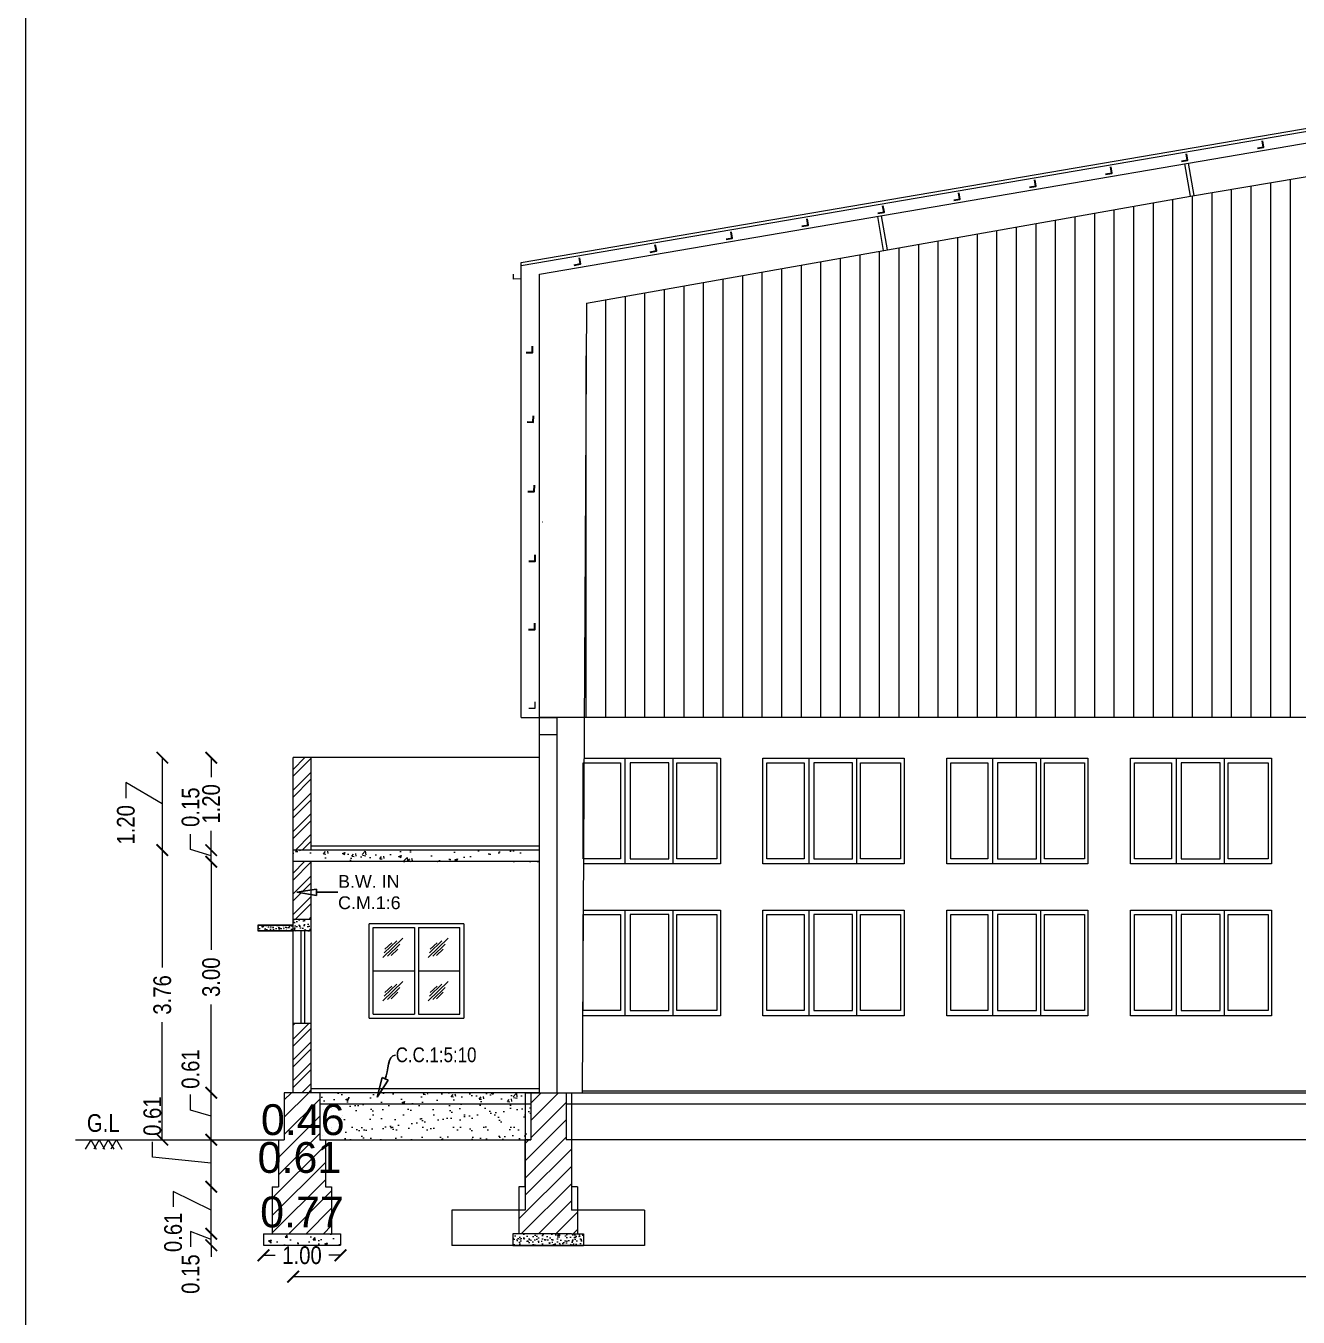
# Model space of a CAD drawing. Header units: metres. Extents: x -1559856 to -1559563, y 43807 to 43972.
# Drawn here: x -1559856.28 to -1559839.76, y 43938.75 to 43955.51 of the extents above; entities that cross this region are included whole.
import ezdxf
from ezdxf import colors
from ezdxf.entities.mleader import LeaderData, LeaderLine
from ezdxf.math import Vec2, Vec3

# ---------------------------------------------------------------- set-up
doc = ezdxf.new("R2010")
doc.units = ezdxf.units.M
doc.header["$LTSCALE"] = 750
doc.header["$MEASUREMENT"] = 0
doc.header["$PDMODE"] = 35
doc.header["$PDSIZE"] = 50
doc.linetypes.add('DASHED2', pattern=[9.525, 6.35, -3.175])
doc.layers.get('0').update_dxf_attribs({"lineweight": 5})
doc.layers.get('Defpoints').update_dxf_attribs({"lineweight": 0})
doc.styles.add('mani', font='swissc.ttf', dxfattribs={"height": 0.23})
doc.styles.get("Standard").update_dxf_attribs({"font": 'arial.ttf'})
doc.styles.add('sty', font='swissc.ttf', dxfattribs={"height": 10})
doc.dimstyles.new('Civil Mt', dxfattribs={"dimtxt": 0.23, "dimasz": 0.15, "dimexe": 0, "dimexo": 0, "dimgap": 0.1, "dimtad": 0, "dimzin": 0, "dimdsep": 46, "dimtxsty": 'mani', "dimblk": 'ARCHTICK', "dimcen": 0, "dimse1": 1, "dimse2": 1, "dimclrd": 253, "dimclrt": 7, "dimadec": 0, "dimazin": 3, "dimtfac": 1, "dimtofl": 0, "dimtmove": 1, "dimatfit": 3, "dimfxl": 0, "dimfrac": 2, "dimtolj": 1, "dimtzin": 0, "dimlwd": 13, "dimarcsym": 0})
doc.dimstyles.new('CIVIL Mt.', dxfattribs={"dimscale": 0, "dimtxt": 0.4, "dimasz": 0.23, "dimexe": 0.18, "dimexo": 0.0625, "dimgap": 0.2, "dimtad": 0, "dimzin": 0, "dimdsep": 46, "dimtxsty": 'Standard', "dimblk": 'ARCHTICK', "dimcen": 0.09, "dimse1": 1, "dimse2": 1, "dimclrd": 252, "dimclrt": 7, "dimadec": 0, "dimazin": 0, "dimtfac": 1, "dimtofl": 0, "dimtmove": 1, "dimatfit": 3, "dimldrblk": 'ARCHTICK', "dimfxl": 0, "dimfrac": 2, "dimtolj": 1, "dimtzin": 0, "dimlwd": 25, "dimarcsym": 0})

# ---------------------------------------------------------------- blocks, each defined once
blk = doc.blocks.new('_ClosedBlank')
at = {"color": 0, "linetype": 'ByBlock', "lineweight": -2}
for p, q in [((-1, 0.167), (0, 0)), ((-1, 0.167), (-1, -0.167)), ((0, 0), (-1, -0.167))]:
    blk.add_line(p, q, dxfattribs=at)
blk = doc.blocks.new('_ArchTick')
at = {"color": 0, "linetype": 'ByBlock', "const_width": 0.15}
blk.add_lwpolyline([(-0.5, -0.5), (0.5, 0.5)], dxfattribs=at)
blk = doc.blocks.new('*D482')
at = {"color": 253, "lineweight": 13, "ltscale": 0.2}
for p, q in [((-1559853.874, 43939.754), (-1559854.141, 43939.857)), ((-1559854.141, 43939.857), (-1559854.141, 43939.657)), ((-1559853.874, 43939.829), (-1559853.874, 43939.979)), ((-1559853.874, 43939.679), (-1559853.874, 43939.829)), ((-1559853.874, 43939.679), (-1559853.874, 43939.529))]:
    blk.add_line(p, q, dxfattribs=at)
at = {"layer": 'Defpoints', "color": 0, "ltscale": 0.2}
for p in [(-1559853.874, 43939.829), (-1559853.195, 43939.829), (-1559853.195, 43939.679)]:
    blk.add_point(p, dxfattribs=at)
at = {"color": 253, "lineweight": 13, "ltscale": 0.2, "xscale": 0.15, "yscale": 0.15, "zscale": 0.15}
for p, rotation in [((-1559853.874, 43939.829), 270), ((-1559853.874, 43939.679), 90)]:
    blk.add_blockref('_ArchTick', p, dxfattribs=dict(at, rotation=rotation))
at = {"color": 7, "ltscale": 0.2, "insert": (-1559854.141, 43939.305), "char_height": 0.23, "attachment_point": 5, "rotation": 90, "style": 'mani'}
blk.add_mtext('\\A1;0.15', dxfattribs=at)
blk = doc.blocks.new('*D483')
at = {"color": 253, "lineweight": 13, "ltscale": 0.1}
for p, q in [((-1559853.874, 43940.134), (-1559854.368, 43940.379)), ((-1559854.368, 43940.379), (-1559854.368, 43940.179)), ((-1559853.874, 43939.829), (-1559853.874, 43940.439))]:
    blk.add_line(p, q, dxfattribs=at)
at = {"layer": 'Defpoints', "color": 0, "ltscale": 0.1}
for p in [(-1559853.874, 43940.439), (-1559853.08, 43940.439), (-1559853.08, 43939.829)]:
    blk.add_point(p, dxfattribs=at)
at = {"color": 253, "lineweight": 13, "ltscale": 0.1, "xscale": 0.15, "yscale": 0.15, "zscale": 0.15}
for p, rotation in [((-1559853.874, 43940.439), 90), ((-1559853.874, 43939.829), 270)]:
    blk.add_blockref('_ArchTick', p, dxfattribs=dict(at, rotation=rotation))
at = {"color": 7, "ltscale": 0.1, "insert": (-1559854.368, 43939.847), "char_height": 0.23, "attachment_point": 5, "rotation": 90, "style": 'mani'}
blk.add_mtext('\\A1;0.61', dxfattribs=at)
blk = doc.blocks.new('*D484')
at = {"color": 253, "lineweight": 13, "ltscale": 0.1}
for p, q in [((-1559854.638, 43940.824), (-1559854.638, 43941.024)), ((-1559853.874, 43940.439), (-1559853.874, 43941.049)), ((-1559853.874, 43940.744), (-1559854.638, 43940.824))]:
    blk.add_line(p, q, dxfattribs=at)
at = {"layer": 'Defpoints', "color": 0, "ltscale": 0.1}
for p in [(-1559853.874, 43941.049), (-1559853, 43941.049), (-1559853, 43940.439)]:
    blk.add_point(p, dxfattribs=at)
at = {"color": 253, "lineweight": 13, "ltscale": 0.1, "xscale": 0.15, "yscale": 0.15, "zscale": 0.15}
for p, rotation in [((-1559853.874, 43941.049), 90), ((-1559853.874, 43940.439), 270)]:
    blk.add_blockref('_ArchTick', p, dxfattribs=dict(at, rotation=rotation))
at = {"color": 7, "ltscale": 0.1, "insert": (-1559854.638, 43941.356), "char_height": 0.23, "attachment_point": 5, "rotation": 90, "style": 'mani'}
blk.add_mtext('\\A1;0.61', dxfattribs=at)
blk = doc.blocks.new('*D485')
at = {"color": 253, "lineweight": 13, "ltscale": 0.1}
for p, q in [((-1559854.142, 43941.435), (-1559854.142, 43941.635)), ((-1559853.874, 43941.049), (-1559853.874, 43941.659)), ((-1559853.874, 43941.354), (-1559854.142, 43941.435))]:
    blk.add_line(p, q, dxfattribs=at)
at = {"layer": 'Defpoints', "color": 0, "ltscale": 0.1}
for p in [(-1559853.874, 43941.659), (-1559852.925, 43941.659), (-1559852.925, 43941.049)]:
    blk.add_point(p, dxfattribs=at)
at = {"color": 253, "lineweight": 13, "ltscale": 0.1, "xscale": 0.15, "yscale": 0.15, "zscale": 0.15}
for p, rotation in [((-1559853.874, 43941.659), 90), ((-1559853.874, 43941.049), 270)]:
    blk.add_blockref('_ArchTick', p, dxfattribs=dict(at, rotation=rotation))
at = {"color": 7, "ltscale": 0.1, "insert": (-1559854.142, 43941.967), "char_height": 0.23, "attachment_point": 5, "rotation": 90, "style": 'mani'}
blk.add_mtext('\\A1;0.61', dxfattribs=at)
blk = doc.blocks.new('*D486')
at = {"color": 253, "lineweight": 13, "ltscale": 0.1}
for p, q in [((-1559853.874, 43944.659), (-1559853.874, 43943.513)), ((-1559853.874, 43941.659), (-1559853.874, 43942.806))]:
    blk.add_line(p, q, dxfattribs=at)
at = {"layer": 'Defpoints', "color": 0, "ltscale": 0.1}
for p in [(-1559853.874, 43944.659), (-1559852.81, 43944.659), (-1559852.81, 43941.659)]:
    blk.add_point(p, dxfattribs=at)
at = {"color": 253, "lineweight": 13, "ltscale": 0.1, "xscale": 0.15, "yscale": 0.15, "zscale": 0.15}
for p, rotation in [((-1559853.874, 43944.659), 90), ((-1559853.874, 43941.659), 270)]:
    blk.add_blockref('_ArchTick', p, dxfattribs=dict(at, rotation=rotation))
at = {"color": 7, "ltscale": 0.1, "insert": (-1559853.874, 43943.159), "char_height": 0.23, "attachment_point": 5, "rotation": 90, "style": 'mani'}
blk.add_mtext('\\A1;3.00', dxfattribs=at)
blk = doc.blocks.new('*D487')
at = {"color": 253, "lineweight": 13, "ltscale": 0.1}
for p, q in [((-1559854.142, 43944.815), (-1559854.142, 43945.015)), ((-1559853.874, 43944.809), (-1559853.874, 43944.959)), ((-1559853.874, 43944.734), (-1559854.142, 43944.815)), ((-1559853.874, 43944.659), (-1559853.874, 43944.809)), ((-1559853.874, 43944.659), (-1559853.874, 43944.509))]:
    blk.add_line(p, q, dxfattribs=at)
at = {"layer": 'Defpoints', "color": 0, "ltscale": 0.1}
for p in [(-1559853.874, 43944.809), (-1559852.81, 43944.809), (-1559852.81, 43944.659)]:
    blk.add_point(p, dxfattribs=at)
at = {"color": 253, "lineweight": 13, "ltscale": 0.1, "xscale": 0.15, "yscale": 0.15, "zscale": 0.15}
for p, rotation in [((-1559853.874, 43944.809), 270), ((-1559853.874, 43944.659), 90)]:
    blk.add_blockref('_ArchTick', p, dxfattribs=dict(at, rotation=rotation))
at = {"color": 7, "ltscale": 0.1, "insert": (-1559854.142, 43945.366), "char_height": 0.23, "attachment_point": 5, "rotation": 90, "style": 'mani'}
blk.add_mtext('\\A1;0.15', dxfattribs=at)
blk = doc.blocks.new('*D291')
at = {"color": 253, "lineweight": 13, "ltscale": 0.1}
for p, q in [((-1559853.874, 43946.009), (-1559853.874, 43945.757)), ((-1559853.874, 43944.809), (-1559853.874, 43945.061))]:
    blk.add_line(p, q, dxfattribs=at)
at = {"layer": 'Defpoints', "color": 0, "ltscale": 0.1}
for p in [(-1559853.874, 43946.009), (-1559852.81, 43946.009), (-1559852.81, 43944.809)]:
    blk.add_point(p, dxfattribs=at)
at = {"color": 253, "lineweight": 13, "ltscale": 0.1, "xscale": 0.15, "yscale": 0.15, "zscale": 0.15}
for p, rotation in [((-1559853.874, 43946.009), 90), ((-1559853.874, 43944.809), 270)]:
    blk.add_blockref('_ArchTick', p, dxfattribs=dict(at, rotation=rotation))
at = {"color": 7, "ltscale": 0.1, "insert": (-1559853.874, 43945.409), "char_height": 0.23, "attachment_point": 5, "rotation": 90, "style": 'mani'}
blk.add_mtext('\\A1;1.20', dxfattribs=at)
blk = doc.blocks.new('*D292')
at = {"color": 253, "lineweight": 13, "ltscale": 0.1}
for p, q in [((-1559854.509, 43946.009), (-1559854.509, 43944.809)), ((-1559854.509, 43945.409), (-1559854.982, 43945.685)), ((-1559854.982, 43945.685), (-1559854.982, 43945.485))]:
    blk.add_line(p, q, dxfattribs=at)
at = {"layer": 'Defpoints', "color": 0, "ltscale": 0.1}
for p in [(-1559852.81, 43946.009), (-1559854.509, 43944.809), (-1559852.81, 43944.809)]:
    blk.add_point(p, dxfattribs=at)
at = {"color": 253, "lineweight": 13, "ltscale": 0.1, "xscale": 0.15, "yscale": 0.15, "zscale": 0.15}
for p, rotation in [((-1559854.509, 43946.009), 90), ((-1559854.509, 43944.809), 270)]:
    blk.add_blockref('_ArchTick', p, dxfattribs=dict(at, rotation=rotation))
at = {"color": 7, "ltscale": 0.1, "insert": (-1559854.982, 43945.137), "char_height": 0.23, "attachment_point": 5, "rotation": 90, "style": 'mani'}
blk.add_mtext('\\A1;1.20', dxfattribs=at)
blk = doc.blocks.new('*D293')
at = {"color": 253, "lineweight": 13, "ltscale": 0.1}
for p, q in [((-1559854.509, 43944.809), (-1559854.509, 43943.284)), ((-1559854.509, 43941.049), (-1559854.509, 43942.575))]:
    blk.add_line(p, q, dxfattribs=at)
at = {"layer": 'Defpoints', "color": 0, "ltscale": 0.1}
for p in [(-1559852.81, 43944.809), (-1559854.509, 43941.049), (-1559852.925, 43941.049)]:
    blk.add_point(p, dxfattribs=at)
at = {"color": 253, "lineweight": 13, "ltscale": 0.1, "xscale": 0.15, "yscale": 0.15, "zscale": 0.15}
for p, rotation in [((-1559854.509, 43944.809), 90), ((-1559854.509, 43941.049), 270)]:
    blk.add_blockref('_ArchTick', p, dxfattribs=dict(at, rotation=rotation))
at = {"color": 7, "ltscale": 0.1, "insert": (-1559854.509, 43942.929), "char_height": 0.23, "attachment_point": 5, "rotation": 90, "style": 'mani'}
blk.add_mtext('\\A1;3.76', dxfattribs=at)
blk = doc.blocks.new('*D488')
at = {"layer": 'Defpoints', "color": 0, "ltscale": 0.1}
for p in [(-1559852.925, 43941.659), (-1559852.465, 43941.659), (-1559852.465, 43941.481)]:
    blk.add_point(p, dxfattribs=at)
at = {"color": 7, "ltscale": 0.1, "insert": (-1559852.685, 43941.307), "char_height": 0.4, "attachment_point": 5}
blk.add_mtext('\\A1;0.46', dxfattribs=at)
blk = doc.blocks.new('*D489')
at = {"layer": 'Defpoints', "color": 0, "ltscale": 0.1}
for p in [(-1559853, 43941.049), (-1559852.39, 43941.049), (-1559852.39, 43940.838)]:
    blk.add_point(p, dxfattribs=at)
at = {"color": 7, "ltscale": 0.1, "insert": (-1559852.728, 43940.816), "char_height": 0.4, "attachment_point": 5}
blk.add_mtext('\\A1;0.61', dxfattribs=at)
blk = doc.blocks.new('*D490')
at = {"layer": 'Defpoints', "color": 0, "ltscale": 0.1}
for p in [(-1559853.08, 43940.439), (-1559852.31, 43940.439), (-1559852.31, 43940.375)]:
    blk.add_point(p, dxfattribs=at)
at = {"color": 7, "ltscale": 0.1, "insert": (-1559852.695, 43940.109), "char_height": 0.4, "attachment_point": 5}
blk.add_mtext('\\A1;0.77', dxfattribs=at)
blk = doc.blocks.new('*D491')
at = {"color": 253, "lineweight": 13, "ltscale": 0.1}
for p, q in [((-1559853.195, 43939.549), (-1559853.044, 43939.549)), ((-1559852.195, 43939.549), (-1559852.347, 43939.549))]:
    blk.add_line(p, q, dxfattribs=at)
at = {"layer": 'Defpoints', "color": 0, "ltscale": 0.1}
for p in [(-1559853.195, 43939.679), (-1559852.195, 43939.679), (-1559852.195, 43939.549)]:
    blk.add_point(p, dxfattribs=at)
at = {"color": 253, "lineweight": 13, "ltscale": 0.1, "xscale": 0.15, "yscale": 0.15, "zscale": 0.15, "rotation": 180}
blk.add_blockref('_ArchTick', (-1559853.195, 43939.549), dxfattribs=at)
at = {"color": 253, "lineweight": 13, "ltscale": 0.1, "xscale": 0.15, "yscale": 0.15, "zscale": 0.15}
blk.add_blockref('_ArchTick', (-1559852.195, 43939.549), dxfattribs=at)
at = {"color": 7, "ltscale": 0.1, "insert": (-1559852.695, 43939.549), "char_height": 0.23, "attachment_point": 5, "style": 'mani'}
blk.add_mtext('\\A1;1.00', dxfattribs=at)
blk = doc.blocks.new('*D301')
at = {"color": 253, "lineweight": 13, "ltscale": 0.2}
for p, q in [((-1559852.81, 43939.272), (-1559827.279, 43939.272)), ((-1559800.89, 43939.272), (-1559826.422, 43939.272))]:
    blk.add_line(p, q, dxfattribs=at)
at = {"layer": 'Defpoints', "color": 0, "ltscale": 0.2}
for p in [(-1559800.89, 43939.272), (-1559852.81, 43936.704), (-1559800.89, 43936.704)]:
    blk.add_point(p, dxfattribs=at)
at = {"color": 253, "lineweight": 13, "ltscale": 0.2, "xscale": 0.15, "yscale": 0.15, "zscale": 0.15, "rotation": 180}
blk.add_blockref('_ArchTick', (-1559852.81, 43939.272), dxfattribs=at)
at = {"color": 253, "lineweight": 13, "ltscale": 0.2, "xscale": 0.15, "yscale": 0.15, "zscale": 0.15}
blk.add_blockref('_ArchTick', (-1559800.89, 43939.272), dxfattribs=at)
at = {"color": 7, "ltscale": 0.2, "insert": (-1559826.85, 43939.272), "char_height": 0.23, "attachment_point": 5, "style": 'mani'}
blk.add_mtext('\\A1;51.92', dxfattribs=at)

msp = doc.modelspace()

# ---------------------------------------------------------------- hatches: boundary and pattern name
at = {"ltscale": 0.1}
h = msp.add_hatch(dxfattribs=at)
h.set_pattern_fill('ANSI31', color=0, scale=0.08, angle=45, style=0)
h.set_pattern_definition([(90, (-1549985.92988, 43784.57585), (-0.254, 0), [])])
h.paths.add_polyline_path([(-1559801.5009, 43951.90975), (-1559809.34511, 43953.2967), (-1559809.34497, 43953.29749), (-1559811.51544, 43953.66775), (-1559813.6859, 43953.29749), (-1559813.68576, 43953.2967), (-1559821.29975, 43951.95046), (-1559821.32944, 43946.53003), (-1559801.47143, 43946.53003)])
h.paths.add_polyline_path([(-1559822.7509, 43951.90975), (-1559830.59511, 43953.2967), (-1559830.59497, 43953.29749), (-1559835.87544, 43954.19828), (-1559841.1559, 43953.29749), (-1559841.15576, 43953.2967), (-1559848.99998, 43951.90975), (-1559849.02944, 43946.53003), (-1559822.72144, 43946.53003)])
h = msp.add_hatch()
h.set_pattern_fill('ANSI32', scale=0.02, style=0)
h.set_pattern_definition([(45, (-1549985.92988, 43784.57585), (-0.1347038418, 0.1347038418), []), (45, (-1549985.84008, 43784.57585), (-0.1347038418, 0.1347038418), [])])
h.paths.add_polyline_path([(-1559852.58044, 43946.00924), (-1559852.81044, 43946.00924), (-1559852.81044, 43944.80924), (-1559852.58044, 43944.80924)])
h.paths.add_polyline_path([(-1559852.58044, 43944.65924), (-1559852.81044, 43944.65924), (-1559852.81044, 43943.90924), (-1559852.58044, 43943.90924), (-1559852.58044, 43944.23075), (-1559852.76348, 43944.26126), (-1559852.58044, 43944.29176)])
h.paths.add_polyline_path([(-1559852.58044, 43942.55924), (-1559852.81044, 43942.55924), (-1559852.81044, 43941.65924), (-1559852.58044, 43941.65924)])
h = msp.add_hatch(dxfattribs=at)
h.set_pattern_fill('AR-CONC', color=0, scale=0.002, style=0)
h.set_pattern_definition([(50, (-1549985.92988, 43784.57585), (0.364369338, -0.031878171), [0.0381, -0.4191]), (355, (-1549985.92988, 43784.57585), (-0.070486843, 0.38211369), [0.03048, -0.335281168]), (100.4514447, (-1549985.8995, 43784.5732), (0.293882494, 0.350235504), [0.032380018, -0.356180489]), (46.1842, (-1549985.9299, 43784.67745), (0.542158082, -0.084084656), [0.05715, -0.62865]), (96.6355576, (-1549985.8847, 43784.67044), (0.474808268, 0.49485225), [0.048570046, -0.534271216]), (351.184151, (-1549985.9299, 43784.67745), (0.474808268, 0.49485225), [0.045719934, -0.502919464]), (21, (-1549985.87908, 43784.65205), (0.3032287825, -0.204530396), [0.0381, -0.4191]), (326, (-1549985.87908, 43784.65205), (0.123604057, 0.368375932), [0.03048, -0.33528]), (71.451445, (-1549985.8538, 43784.635), (0.426832839, 0.163845538), [0.032380018, -0.356179875]), (37.5, (-1549985.92988, 43784.57585), (0.0061772065, 0.1691100777), [0, -0.331216, 0, -0.34036, 0, -0.33655]), (7.5, (-1549985.92988, 43784.57585), (0.133639325, 0.2003611496), [0, -0.194056, 0, -0.323596, 0, -0.12827]), (327.5, (-1549986.04316, 43784.57585), (0.2711811903, -0.011457488), [0, -0.127, 0, -0.39624, 0, -0.52578]), (317.5, (-1549986.09396, 43784.57585), (0.296258363, 0.050852982), [0, -0.1651, 0, -0.263144, 0, -0.37338])])
h.paths.add_polyline_path([(-1559849.61044, 43944.80924), (-1559852.81044, 43944.80924), (-1559852.81044, 43944.65924), (-1559849.61044, 43944.65924)])
h.paths.add_polyline_path([(-1559849.79719, 43941.65924), (-1559852.46544, 43941.65924), (-1559852.46544, 43941.50924), (-1559849.79719, 43941.50924)])
h = msp.add_hatch(dxfattribs=at)
h.set_pattern_fill('AR-CONC', color=0, scale=0.000766667, style=0)
h.set_pattern_definition([(50, (-1560497.12529, 43598.65088), (0.13967491, -0.012219965), [0.014605, -0.160654997]), (355, (-1560497.12529, 43598.65088), (-0.027019956, 0.146476911), [0.011684, -0.128524445]), (100.451445, (-1560497.11365, 43598.64987), (0.112654954, 0.13425694), [0.01241234, -0.13653585]), (46.1842, (-1560497.12529, 43598.68983), (0.20782726, -0.03223245), [0.0219075, -0.240982495]), (96.635558, (-1560497.10797, 43598.68715), (0.18200983, 0.18969336), [0.01861852, -0.20480396]), (351.18415, (-1560497.12529, 43598.68983), (0.18200983, 0.18969336), [0.017525974, -0.19278579]), (21, (-1560497.10582, 43598.6801), (0.116237697, -0.078403317), [0.014605, -0.160654997]), (326, (-1560497.10582, 43598.6801), (0.047381554, 0.14121077), [0.011684, -0.128523997]), (71.451445, (-1560497.09613, 43598.67356), (0.16361925, 0.062807455), [0.01241234, -0.136535616]), (37.5, (-1560497.12529, 43598.650885), (0.002367929, 0.0648255284), [0, -0.126966131, 0, -0.1304713305, 0, -0.1290108305]), (7.5, (-1560497.12529, 43598.650885), (0.051228407, 0.076805106), [0, -0.074388132, 0, -0.124045131, 0, -0.0491701656]), (327.5, (-1560497.168714, 43598.650885), (0.1039527874, -0.004392037), [0, -0.048683332, 0, -0.151891997, 0, -0.201548996]), (317.5, (-1560497.18819, 43598.650885), (0.113565703, 0.019493643), [0, -0.063288332, 0, -0.100871864, 0, -0.143128997])])
h.paths.add_polyline_path([(-1559852.58044, 43943.90924), (-1559852.81044, 43943.90924), (-1559852.81044, 43943.83591), (-1559853.27044, 43943.83591), (-1559853.27044, 43943.75924), (-1559852.81044, 43943.75924), (-1559852.58044, 43943.75924)])
h = msp.add_hatch(dxfattribs=at)
h.set_pattern_fill('ANSI31', color=0, scale=0.05, angle=180)
h.set_pattern_definition([(225, (-1549985.92988, 43784.57585), (0.1122532015, -0.1122532015), [])])
h.paths.add_polyline_path([(-1559852.39044, 43941.04924), (-1559852.46544, 43941.04924), (-1559852.46544, 43941.65924), (-1559852.92544, 43941.65924), (-1559852.92544, 43941.04924), (-1559853.00044, 43941.04924), (-1559853.00044, 43940.43924), (-1559853.08044, 43940.43924), (-1559853.08044, 43939.82924), (-1559852.31044, 43939.82924), (-1559852.31044, 43940.43924), (-1559852.39044, 43940.43924)])
h.paths.add_polyline_path([(-1559852.82169, 43941.20379), (-1559852.5487, 43941.20379), (-1559852.5487, 43941.41347), (-1559852.82169, 43941.41347)], flags=24)
h.paths.add_polyline_path([(-1559852.85789, 43940.71227), (-1559852.58491, 43940.71227), (-1559852.58491, 43940.92195), (-1559852.85789, 43940.92195)], flags=24)
h.paths.add_polyline_path([(-1559852.83105, 43940.00515), (-1559852.55806, 43940.00515), (-1559852.55806, 43940.21484), (-1559852.83105, 43940.21484)], flags=24)
h = msp.add_hatch(dxfattribs=at)
h.set_pattern_fill('AR-SAND', color=0, scale=0.005, style=0)
h.set_pattern_definition([(37.5, (-1560867.96878, 43971.82023), (-0.008000156, 0.24470662), [0, -0.19304, 0, -0.2159, 0, -0.206375]), (7.5, (-1560867.96878, 43971.82023), (0.22476164, 0.35841255), [0, -0.10414, 0, -0.17399, 0, -0.066675]), (327.5, (-1560868.12499, 43971.82023), (0.395496185, 0.000718592), [0, -0.0635, 0, -0.2286, 0, -0.29845]), (317.5, (-1560868.125, 43971.82023), (0.38177823, 0.11146466), [0, -0.03175, 0, -0.14986, 0, -0.17145])])
h.paths.add_polyline_path([(-1559849.74544, 43941.50924), (-1559852.46544, 43941.50924), (-1559852.46544, 43941.04924), (-1559849.74544, 43941.04924)])
h.paths.add_polyline_path([(-1559849.72364, 43941.04924), (-1559849.72364, 43941.50924), (-1559849.74544, 43941.50924), (-1559849.74544, 43941.04924)])
h = msp.add_hatch(dxfattribs=at)
h.set_pattern_fill('ANSI31', color=0, scale=0.05, angle=180)
h.set_pattern_definition([(225, (-1548698.68603, 43742.64036), (0.1122532015, -0.1122532015), [])])
h.paths.add_polyline_path([(-1559849.19719, 43941.04924), (-1559849.26643, 43941.04924), (-1559849.26643, 43941.65888), (-1559849.72364, 43941.65886), (-1559849.72364, 43941.04924), (-1559849.79719, 43941.04924), (-1559849.79719, 43940.13496), (-1559849.87874, 43940.13496), (-1559849.87874, 43939.82737), (-1559849.80254, 43939.82737), (-1559849.19292, 43939.82737), (-1559849.11672, 43939.82737), (-1559849.11672, 43940.13496), (-1559849.19719, 43940.13496)])
h = msp.add_hatch(dxfattribs=at)
h.set_pattern_fill('AR-CONC', color=0, scale=0.002, style=0)
h.set_pattern_definition([(50, (-1560867.96878, 43971.82023), (0.36436934, -0.03187817), [0.0381, -0.4191]), (355, (-1560867.96878, 43971.82023), (-0.07048684, 0.38211369), [0.03048, -0.33528117]), (100.451445, (-1560867.9384, 43971.81757), (0.2938825, 0.3502355), [0.03238002, -0.35618049]), (46.1842, (-1560867.96878, 43971.92183), (0.54215808, -0.08408466), [0.05715, -0.62865]), (96.63556, (-1560867.9236, 43971.9148), (0.47480827, 0.49485225), [0.04857005, -0.53427122]), (351.18415, (-1560867.9688, 43971.9218), (0.47480827, 0.49485225), [0.04571993, -0.50291946]), (21, (-1560867.91798, 43971.89643), (0.30322878, -0.2045304), [0.0381, -0.4191]), (326, (-1560867.91798, 43971.89643), (0.12360406, 0.36837593), [0.03048, -0.33528]), (71.451445, (-1560867.8927, 43971.8794), (0.42683284, 0.16384554), [0.03238002, -0.35617988]), (37.5, (-1560867.96878, 43971.82023), (0.006177207, 0.169110078), [0, -0.331216, 0, -0.34036, 0, -0.33655]), (7.5, (-1560867.96878, 43971.82023), (0.133639325, 0.20036115), [0, -0.194056, 0, -0.323596, 0, -0.12827]), (327.5, (-1560868.08206, 43971.82023), (0.27118119, -0.011457488), [0, -0.127, 0, -0.39624, 0, -0.52578]), (317.5, (-1560868.13286, 43971.82023), (0.29625836, 0.05085298), [0, -0.1651, 0, -0.263144, 0, -0.37338])])
h.paths.add_polyline_path([(-1559852.19544, 43939.82924), (-1559853.19544, 43939.82924), (-1559853.19544, 43939.67924), (-1559852.19544, 43939.67924)])
at = {"ltscale": 0.2}
h = msp.add_hatch(dxfattribs=at)
h.set_pattern_fill('AR-CONC', color=0, scale=0.000762021, style=0)
h.set_pattern_definition([(50, (-1547333.42878, 43737.07656), (0.138828526, -0.0121459164), [0.0145164982, -0.1596814802]), (355, (-1547333.42878, 43737.07656), (-0.0268562238, 0.1455893097), [0.0116131986, -0.1277456293]), (100.4514447, (-1547333.41721, 43737.07554), (0.1119723018, 0.1334433874), [0.0123371251, -0.135708489]), (46.1842, (-1547333.42878, 43737.11527), (0.2065678955, -0.0320371327), [0.0217747473, -0.2395222203]), (96.6355576, (-1547333.41157, 43737.1126), (0.1809069126, 0.188543879), [0.0185056953, -0.2035629173]), (351.1841512, (-1547333.42878, 43737.11527), (0.1809069126, 0.188543879), [0.0174197727, -0.191617572]), (21, (-1547333.40943, 43737.10559), (0.1155333353, -0.0779282187), [0.0145164982, -0.1596814802]), (326, (-1547333.40943, 43737.10559), (0.0470944374, 0.1403550802), [0.0116131986, -0.1277451842]), (71.451445, (-1547333.3998, 43737.0991), (0.1626277725, 0.0624268623), [0.0123371251, -0.135708255]), (37.5, (-1547333.428783, 43737.076557), (0.00235358024, 0.06443270706), [0, -0.1261967577, 0, -0.12968071725, 0, -0.12822906743]), (7.5, (-1547333.42878, 43737.076557), (0.05091797955, 0.07633969207), [0, -0.07393736416, 0, -0.12329345804, 0, -0.0488722106]), (327.5, (-1547333.471945, 43737.076557), (0.10332286775, -0.00436542267), [0, -0.04838832733, 0, -0.15097158127, 0, -0.20032767515]), (317.5, (-1547333.4913, 43737.07656), (0.11287753254, 0.01937551765), [0, -0.0629048255, 0, -0.1002606142, 0, -0.14226168235])])
h.paths.add_polyline_path([(-1559849.04052, 43939.82737), (-1559849.19292, 43939.82737), (-1559849.80254, 43939.82737), (-1559849.95892, 43939.82737), (-1559849.95892, 43939.67496), (-1559849.04052, 43939.67496)])

# ---------------------------------------------------------------- linework, layer by layer
at = {"color": 0, "ltscale": 0.1}
for p, q in [((-1559849.85041, 43952.43773), (-1559835.87544, 43954.82616)), ((-1559849.85041, 43952.39715), (-1559835.87544, 43954.78558)), ((-1559849.61044, 43952.28493), (-1559835.87544, 43954.63236)), ((-1559841.1559, 43953.29749), (-1559835.87544, 43954.19828)), ((-1559848.99998, 43951.90975), (-1559841.15576, 43953.2967)), ((-1559849.85041, 43952.22318), (-1559849.85041, 43952.43773)), ((-1559849.85041, 43946.52888), (-1559849.85041, 43952.39715)), ((-1559849.61044, 43941.65886), (-1559849.61044, 43952.28493)), ((-1559849.57088, 43949.06943), (-1559849.56749, 43949.06972)), ((-1559849.85041, 43946.52888), (-1559849.38048, 43946.52888)), ((-1559822.72144, 43946.53003), (-1559849.61044, 43946.53003)), ((-1559849.38044, 43941.65886), (-1559849.38044, 43946.52888)), ((-1559849.38048, 43946.30688), (-1559849.61048, 43946.30688)), ((-1559849.61044, 43946.00924), (-1559852.81044, 43946.00924)), ((-1559852.81044, 43941.65924), (-1559852.81044, 43946.00924)), ((-1559852.58044, 43946.00924), (-1559852.58044, 43944.80924)), ((-1559849.61044, 43944.85924), (-1559852.58044, 43944.85924)), ((-1559849.61044, 43944.80924), (-1559852.81044, 43944.80924)), ((-1559849.61044, 43944.65924), (-1559852.81044, 43944.65924)), ((-1559852.58044, 43944.65924), (-1559852.58044, 43941.65924)), ((-1559852.58044, 43943.90924), (-1559852.81044, 43943.90924)), ((-1559850.59431, 43943.8535), (-1559851.82097, 43943.8535)), ((-1559851.82097, 43942.62684), (-1559851.82097, 43943.8535)), ((-1559850.59431, 43943.8535), (-1559850.59431, 43942.62684)), ((-1559853.27044, 43943.83593), (-1559852.81044, 43943.83593)), ((-1559853.27044, 43943.83593), (-1559853.27044, 43943.75926)), ((-1559852.81044, 43943.83591), (-1559853.27044, 43943.83591)), ((-1559853.27044, 43943.83591), (-1559853.27044, 43943.75924)), ((-1559853.27044, 43943.75926), (-1559852.81044, 43943.75926)), ((-1559852.81044, 43943.75924), (-1559853.27044, 43943.75924)), ((-1559852.58044, 43943.75924), (-1559852.81044, 43943.75924)), ((-1559852.70802, 43943.75924), (-1559852.70802, 43942.55924)), ((-1559852.66333, 43943.75924), (-1559852.66333, 43942.55924)), ((-1559851.76986, 43943.80239), (-1559851.2332, 43943.80239)), ((-1559851.76986, 43942.67795), (-1559851.76986, 43943.80239)), ((-1559851.2332, 43943.80239), (-1559851.2332, 43942.67795)), ((-1559851.18208, 43943.80239), (-1559850.64542, 43943.80239)), ((-1559851.18208, 43943.80239), (-1559851.18208, 43942.67795)), ((-1559850.64542, 43942.67795), (-1559850.64542, 43943.80239)), ((-1559851.38522, 43943.66651), (-1559851.64599, 43943.41374)), ((-1559851.62682, 43943.47606), (-1559851.46473, 43943.63037)), ((-1559851.61734, 43943.52317), (-1559851.52843, 43943.60679)), ((-1559851.5831, 43943.43096), (-1559851.42383, 43943.58817)), ((-1559851.53572, 43943.43897), (-1559851.44938, 43943.52524)), ((-1559850.79745, 43943.66651), (-1559851.05821, 43943.41374)), ((-1559851.03904, 43943.47606), (-1559850.87696, 43943.63037)), ((-1559851.02956, 43943.52317), (-1559850.94065, 43943.60679)), ((-1559850.99532, 43943.43096), (-1559850.83605, 43943.58817)), ((-1559850.94794, 43943.43897), (-1559850.8616, 43943.52524)), ((-1559851.76986, 43943.24017), (-1559851.2332, 43943.24017)), ((-1559851.18208, 43943.24017), (-1559850.64542, 43943.24017)), ((-1559851.38522, 43943.10429), (-1559851.64599, 43942.85152)), ((-1559851.62682, 43942.91384), (-1559851.46473, 43943.06815)), ((-1559851.61734, 43942.96095), (-1559851.52843, 43943.04457)), ((-1559851.5831, 43942.86874), (-1559851.42383, 43943.02595)), ((-1559850.79745, 43943.10429), (-1559851.05821, 43942.85152)), ((-1559851.03904, 43942.91384), (-1559850.87696, 43943.06815)), ((-1559851.02956, 43942.96095), (-1559850.94065, 43943.04457)), ((-1559850.99532, 43942.86874), (-1559850.83605, 43943.02595)), ((-1559851.53572, 43942.87675), (-1559851.44938, 43942.96302)), ((-1559850.94794, 43942.87675), (-1559850.8616, 43942.96302)), ((-1559851.76986, 43942.67795), (-1559851.2332, 43942.67795)), ((-1559851.18208, 43942.67795), (-1559850.64542, 43942.67795)), ((-1559852.58044, 43942.55924), (-1559852.81044, 43942.55924)), ((-1559851.82097, 43942.62684), (-1559850.59431, 43942.62684)), ((-1559849.61044, 43941.70924), (-1559852.58044, 43941.70924)), ((-1559822.92487, 43941.67912), (-1559849.05601, 43941.67912)), ((-1559852.92544, 43941.65924), (-1559852.92544, 43941.04924)), ((-1559849.61044, 43941.65924), (-1559852.92544, 43941.65924)), ((-1559852.46544, 43941.65924), (-1559852.46544, 43941.04924)), ((-1559849.72364, 43941.50924), (-1559852.46544, 43941.50924)), ((-1559849.79719, 43941.65886), (-1559800.77723, 43941.66001)), ((-1559849.79719, 43941.65886), (-1559849.79719, 43940.13496)), ((-1559849.72364, 43941.66001), (-1559849.72364, 43941.04924)), ((-1559849.26643, 43941.65886), (-1559849.26643, 43941.04924)), ((-1559830.82257, 43941.50912), (-1559849.26643, 43941.50912)), ((-1559849.19719, 43941.65886), (-1559849.19719, 43940.13496)), ((-1559855.63804, 43941.04924), (-1559852.92544, 43941.04924)), ((-1559855.4389, 43941.04924), (-1559855.50975, 43940.92651)), ((-1559855.4389, 43941.04924), (-1559855.36804, 43940.92651)), ((-1559855.32906, 43941.04924), (-1559855.39991, 43940.92651)), ((-1559855.32906, 43941.04924), (-1559855.2582, 43940.92651)), ((-1559855.21167, 43941.04924), (-1559855.28253, 43940.92651)), ((-1559855.21167, 43941.04924), (-1559855.14082, 43940.92651)), ((-1559855.10825, 43941.04924), (-1559855.1791, 43940.92651)), ((-1559855.10458, 43941.04924), (-1559855.03372, 43940.92651)), ((-1559853.00044, 43941.04924), (-1559852.92544, 43941.04924)), ((-1559853.00044, 43941.04924), (-1559853.00044, 43940.43924)), ((-1559852.46544, 43941.04924), (-1559849.72364, 43941.04924)), ((-1559852.39044, 43941.04924), (-1559852.39044, 43940.43924)), ((-1559849.80254, 43941.04924), (-1559849.80254, 43940.43698)), ((-1559849.72364, 43941.04924), (-1559849.80254, 43941.04924)), ((-1559849.51036, 43941.04386), (-1559849.51036, 43941.04416)), ((-1559822.55369, 43941.04927), (-1559849.26643, 43941.04956)), ((-1559849.19292, 43941.0495), (-1559849.19292, 43940.43698)), ((-1559853.08044, 43940.43924), (-1559853.00044, 43940.43924)), ((-1559853.08044, 43940.43924), (-1559853.08044, 43939.82924)), ((-1559852.39044, 43940.43924), (-1559852.31044, 43940.43924)), ((-1559852.31044, 43940.43924), (-1559852.31044, 43939.82924)), ((-1559849.87874, 43940.43698), (-1559849.87874, 43939.82737)), ((-1559849.80254, 43940.43698), (-1559849.87874, 43940.43698)), ((-1559849.11672, 43940.43698), (-1559849.19292, 43940.43698)), ((-1559849.11672, 43940.43698), (-1559849.11672, 43939.82737)), ((-1559849.79719, 43940.13496), (-1559850.74719, 43940.13496)), ((-1559850.74719, 43940.13496), (-1559850.74719, 43939.67496)), ((-1559853.19544, 43939.82924), (-1559852.19544, 43939.82924)), ((-1559853.19544, 43939.82924), (-1559853.19544, 43939.67924)), ((-1559852.19544, 43939.82924), (-1559852.19544, 43939.67924)), ((-1559849.95892, 43939.82737), (-1559849.95892, 43939.67496)), ((-1559849.80254, 43939.82737), (-1559849.95892, 43939.82737)), ((-1559849.19292, 43939.82737), (-1559849.80254, 43939.82737)), ((-1559853.19544, 43939.67924), (-1559852.19544, 43939.67924))]:
    msp.add_line(p, q, dxfattribs=at)
at = {"color": 0, "ltscale": 0.2}
for p, q in [((-1559841.15576, 43953.2967), (-1559841.23011, 43953.7172)), ((-1559841.1068, 43953.30697), (-1559841.18088, 43953.72591)), ((-1559845.14193, 43952.59219), (-1559845.21773, 43953.03568)), ((-1559845.09265, 43952.60062), (-1559845.16844, 43953.04411)), ((-1559849.94859, 43952.22235), (-1559849.94859, 43952.28383)), ((-1559849.85041, 43952.22318), (-1559849.94859, 43952.22235)), ((-1559848.99998, 43951.90975), (-1559849.05612, 43941.65886))]:
    msp.add_line(p, q, dxfattribs=at)
at = {"color": 7, "ltscale": 0.2}
for p, q in [((-1559848.50073, 43946.00323), (-1559848.50073, 43944.63111)), ((-1559847.87771, 43946.00323), (-1559847.87771, 43944.63111)), ((-1559846.11475, 43946.00323), (-1559846.11475, 43944.63111)), ((-1559845.49173, 43946.00323), (-1559845.49173, 43944.63111)), ((-1559843.72876, 43946.00323), (-1559843.72876, 43944.63111)), ((-1559843.10574, 43946.00323), (-1559843.10574, 43944.63111)), ((-1559841.34278, 43946.00323), (-1559841.34278, 43944.63111)), ((-1559840.71976, 43946.00323), (-1559840.71976, 43944.63111)), ((-1559848.50073, 43944.03111), (-1559848.50073, 43942.65899)), ((-1559847.87771, 43944.03111), (-1559847.87771, 43942.65899)), ((-1559846.11475, 43944.03111), (-1559846.11475, 43942.65899)), ((-1559845.49173, 43944.03111), (-1559845.49173, 43942.65899)), ((-1559843.72876, 43944.03111), (-1559843.72876, 43942.65899)), ((-1559843.10574, 43944.03111), (-1559843.10574, 43942.65899)), ((-1559841.34278, 43944.03111), (-1559841.34278, 43942.65899)), ((-1559840.71976, 43944.03111), (-1559840.71976, 43942.65899))]:
    msp.add_line(p, q, dxfattribs=at)
at = {"color": 0, "linetype": 'DASHED2', "ltscale": 0.3}
for p, q in [((-1559848.24719, 43940.13496), (-1559849.19719, 43940.13496)), ((-1559848.24719, 43940.13496), (-1559848.24719, 43939.67496)), ((-1559848.24719, 43939.67496), (-1559850.74719, 43939.67496))]:
    msp.add_line(p, q, dxfattribs=at)
at = {"color": 0}
for p, q in [((-1559849.19292, 43939.82737), (-1559849.04052, 43939.82737)), ((-1559849.04052, 43939.82737), (-1559849.04052, 43939.67496)), ((-1559849.95494, 43939.67496), (-1559849.04052, 43939.67496))]:
    msp.add_line(p, q, dxfattribs=at)
at = {"color": 7, "ltscale": 0.2}
for points in [[(-1559701.9239, 43862.94666), (-1559856.28176, 43862.94666), (-1559856.28176, 43972.27391), (-1559701.9239, 43972.27391)], [(-1559849.04216, 43945.9439), (-1559848.56007, 43945.9439), (-1559848.56007, 43944.69786), (-1559849.04216, 43944.69786)], [(-1559847.92963, 43945.9439), (-1559848.43398, 43945.9439), (-1559848.43398, 43944.69786), (-1559847.92963, 43944.69786)], [(-1559847.30661, 43944.69786), (-1559847.8258, 43944.69786), (-1559847.8258, 43945.9439), (-1559847.30661, 43945.9439)], [(-1559846.7081, 43946.00323), (-1559844.87613, 43946.00323), (-1559844.87613, 43944.63111), (-1559846.7081, 43944.63111)], [(-1559846.65618, 43945.9439), (-1559846.17408, 43945.9439), (-1559846.17408, 43944.69786), (-1559846.65618, 43944.69786)], [(-1559845.54365, 43945.9439), (-1559846.04799, 43945.9439), (-1559846.04799, 43944.69786), (-1559845.54365, 43944.69786)], [(-1559844.92063, 43944.69786), (-1559845.43981, 43944.69786), (-1559845.43981, 43945.9439), (-1559844.92063, 43945.9439)], [(-1559844.32211, 43946.00323), (-1559842.49014, 43946.00323), (-1559842.49014, 43944.63111), (-1559844.32211, 43944.63111)], [(-1559844.27019, 43945.9439), (-1559843.7881, 43945.9439), (-1559843.7881, 43944.69786), (-1559844.27019, 43944.69786)], [(-1559843.15766, 43945.9439), (-1559843.66201, 43945.9439), (-1559843.66201, 43944.69786), (-1559843.15766, 43944.69786)], [(-1559842.53464, 43944.69786), (-1559843.05382, 43944.69786), (-1559843.05382, 43945.9439), (-1559842.53464, 43945.9439)], [(-1559841.93613, 43946.00323), (-1559840.10416, 43946.00323), (-1559840.10416, 43944.63111), (-1559841.93613, 43944.63111)], [(-1559841.88421, 43945.9439), (-1559841.40211, 43945.9439), (-1559841.40211, 43944.69786), (-1559841.88421, 43944.69786)], [(-1559840.77168, 43945.9439), (-1559841.27602, 43945.9439), (-1559841.27602, 43944.69786), (-1559840.77168, 43944.69786)], [(-1559840.14866, 43944.69786), (-1559840.66784, 43944.69786), (-1559840.66784, 43945.9439), (-1559840.14866, 43945.9439)], [(-1559846.7081, 43944.03111), (-1559844.87613, 43944.03111), (-1559844.87613, 43942.65899), (-1559846.7081, 43942.65899)], [(-1559844.32211, 43944.03111), (-1559842.49014, 43944.03111), (-1559842.49014, 43942.65899), (-1559844.32211, 43942.65899)], [(-1559841.93613, 43944.03111), (-1559840.10416, 43944.03111), (-1559840.10416, 43942.65899), (-1559841.93613, 43942.65899)], [(-1559849.04216, 43943.97177), (-1559848.56007, 43943.97177), (-1559848.56007, 43942.72574), (-1559849.04216, 43942.72574)], [(-1559847.92963, 43943.97177), (-1559848.43398, 43943.97177), (-1559848.43398, 43942.72574), (-1559847.92963, 43942.72574)], [(-1559847.30661, 43942.72574), (-1559847.8258, 43942.72574), (-1559847.8258, 43943.97177), (-1559847.30661, 43943.97177)], [(-1559846.65618, 43943.97177), (-1559846.17408, 43943.97177), (-1559846.17408, 43942.72574), (-1559846.65618, 43942.72574)], [(-1559845.54365, 43943.97177), (-1559846.04799, 43943.97177), (-1559846.04799, 43942.72574), (-1559845.54365, 43942.72574)], [(-1559844.92063, 43942.72574), (-1559845.43981, 43942.72574), (-1559845.43981, 43943.97177), (-1559844.92063, 43943.97177)], [(-1559844.27019, 43943.97177), (-1559843.7881, 43943.97177), (-1559843.7881, 43942.72574), (-1559844.27019, 43942.72574)], [(-1559843.15766, 43943.97177), (-1559843.66201, 43943.97177), (-1559843.66201, 43942.72574), (-1559843.15766, 43942.72574)], [(-1559842.53464, 43942.72574), (-1559843.05382, 43942.72574), (-1559843.05382, 43943.97177), (-1559842.53464, 43943.97177)], [(-1559841.88421, 43943.97177), (-1559841.40211, 43943.97177), (-1559841.40211, 43942.72574), (-1559841.88421, 43942.72574)], [(-1559840.77168, 43943.97177), (-1559841.27602, 43943.97177), (-1559841.27602, 43942.72574), (-1559840.77168, 43942.72574)], [(-1559840.14866, 43942.72574), (-1559840.66784, 43942.72574), (-1559840.66784, 43943.97177), (-1559840.14866, 43943.97177)]]:
    msp.add_lwpolyline(points, close=True, dxfattribs=at)
at = {"color": 0, "lineweight": 30, "ltscale": 0.1}
for points in [[(-1559840.28817, 43953.92079), (-1559840.20744, 43953.93459), (-1559840.22124, 43954.01531)], [(-1559841.27388, 43953.75232), (-1559841.19315, 43953.76612), (-1559841.20695, 43953.84685)], [(-1559842.25959, 43953.58386), (-1559842.17886, 43953.59765), (-1559842.19265, 43953.67838)], [(-1559843.24529, 43953.41539), (-1559843.16456, 43953.42919), (-1559843.17836, 43953.50992)], [(-1559844.231, 43953.24693), (-1559844.15027, 43953.26072), (-1559844.16407, 43953.34145)], [(-1559845.21671, 43953.07846), (-1559845.13598, 43953.09226), (-1559845.14978, 43953.17299)], [(-1559846.20242, 43952.91), (-1559846.12169, 43952.92379), (-1559846.13548, 43953.00452)], [(-1559847.18812, 43952.74153), (-1559847.1074, 43952.75533), (-1559847.12119, 43952.83606)], [(-1559848.17383, 43952.57306), (-1559848.0931, 43952.58686), (-1559848.1069, 43952.66759)], [(-1559849.15954, 43952.4046), (-1559849.07881, 43952.4184), (-1559849.09261, 43952.49913)], [(-1559849.78558, 43951.27003), (-1559849.70368, 43951.26932), (-1559849.70297, 43951.35122)], [(-1559849.77297, 43950.36695), (-1559849.69107, 43950.36623), (-1559849.69036, 43950.44813)], [(-1559849.76036, 43949.46386), (-1559849.67846, 43949.46315), (-1559849.67775, 43949.54505)], [(-1559849.74775, 43948.56078), (-1559849.66585, 43948.56006), (-1559849.66514, 43948.64196)], [(-1559849.7541, 43947.67231), (-1559849.6722, 43947.6716), (-1559849.67149, 43947.75349)]]:
    msp.add_lwpolyline(points, dxfattribs=at)
at = {"color": 0, "ltscale": 0.1}
msp.add_lwpolyline([(-1559849.74775, 43946.65358), (-1559849.66585, 43946.65287), (-1559849.66514, 43946.73477)], dxfattribs=at)
at = {"color": 7, "ltscale": 0.2}
for points in [[(-1559849.03233, 43946.00323), (-1559847.26211, 43946.00323), (-1559847.26211, 43944.63111), (-1559849.03984, 43944.63111)], [(-1559849.04313, 43944.03111), (-1559847.26211, 43944.03111), (-1559847.26211, 43942.65899), (-1559849.05064, 43942.65899)]]:
    msp.add_lwpolyline(points, dxfattribs=at)

# ---------------------------------------------------------------- texts
at = {"color": 0, "ltscale": 0.1, "style": 'sty'}
msp.add_text('G.L', height=0.23, dxfattribs=at).set_placement((-1559855.4886, 43941.15154))

# ---------------------------------------------------------------- dimensions: what is measured, and where the dimension line sits
at = {"color": 0, "ltscale": 0.1}
for base, p1, p2, picture, middle in [((-1559854.50913, 43944.80924), (-1559852.81044, 43946.00924), (-1559852.81044, 43944.80924), '*D292', (-1559854.98166, 43945.38493)), ((-1559853.87392, 43941.04924), (-1559853.00044, 43940.43924), (-1559853.00044, 43941.04924), '*D484', (-1559854.63846, 43941.12447)), ((-1559853.87392, 43940.43924), (-1559853.08044, 43939.82924), (-1559853.08044, 43940.43924), '*D483', (-1559854.36806, 43940.07906))]:
    dim = msp.add_linear_dim(base=base, p1=p1, p2=p2, angle=90, dimstyle='Civil Mt', dxfattribs=at)
    dim.commit()
    dim.dimension.update_dxf_attribs({"geometry": picture, "text_midpoint": middle, "dimtype": 160})
for base, p1, p2, picture, middle in [((-1559853.87392, 43946.00924), (-1559852.81044, 43944.80924), (-1559852.81044, 43946.00924), '*D291', (-1559853.87392, 43945.40924)), ((-1559853.87392, 43944.80924), (-1559852.81044, 43944.65924), (-1559852.81044, 43944.80924), '*D487', (-1559854.14198, 43945.11466)), ((-1559854.50913, 43941.04924), (-1559852.81044, 43944.80924), (-1559852.92544, 43941.04924), '*D293', (-1559854.50913, 43942.92924)), ((-1559853.87392, 43944.65924), (-1559852.81044, 43941.65924), (-1559852.81044, 43944.65924), '*D486', (-1559853.87392, 43943.15924)), ((-1559853.87392, 43941.65924), (-1559852.92544, 43941.04924), (-1559852.92544, 43941.65924), '*D485', (-1559854.14198, 43941.73466))]:
    dim = msp.add_linear_dim(base=base, p1=p1, p2=p2, angle=90, dimstyle='Civil Mt', dxfattribs=at)
    dim.commit()
    dim.dimension.update_dxf_attribs({"geometry": picture, "text_midpoint": middle})
for base, p1, p2, picture, middle in [((-1559852.46544, 43941.48087), (-1559852.92544, 43941.65924), (-1559852.46544, 43941.65924), '*D488', (-1559852.68478, 43941.30733)), ((-1559852.39044, 43940.83834), (-1559853.00044, 43941.04924), (-1559852.39044, 43941.04924), '*D489', (-1559852.72829, 43940.81581)), ((-1559852.31044, 43940.3751), (-1559853.08044, 43940.43924), (-1559852.31044, 43940.43924), '*D490', (-1559852.69469, 43940.1087))]:
    dim = msp.add_linear_dim(base=base, p1=p1, p2=p2, dimstyle='CIVIL Mt.', override={"dimscale": 1, "dimsd1": 1, "dimsd2": 1}, dxfattribs=at)
    dim.commit()
    dim.dimension.update_dxf_attribs({"geometry": picture, "text_midpoint": middle, "dimtype": 160})
at = {"color": 6, "ltscale": 0.2}
dim = msp.add_linear_dim(base=(-1559853.87392, 43939.82924), p1=(-1559853.19544, 43939.67924), p2=(-1559853.19544, 43939.82924), angle=90, dimstyle='Civil Mt', dxfattribs=at)
dim.commit()
dim.dimension.update_dxf_attribs({"geometry": '*D482', "text_midpoint": (-1559854.14135, 43939.55684), "dimtype": 160})
at = {"color": 0, "ltscale": 0.1}
dim = msp.add_linear_dim(base=(-1559852.19544, 43939.54929), p1=(-1559853.19544, 43939.67924), p2=(-1559852.19544, 43939.67924), dimstyle='Civil Mt', dxfattribs=at)
dim.commit()
dim.dimension.update_dxf_attribs({"geometry": '*D491', "text_midpoint": (-1559852.69544, 43939.54929)})
at = {"color": 7, "ltscale": 0.2}
dim = msp.add_linear_dim(base=(-1559800.89044, 43939.27244), p1=(-1559852.81044, 43936.70361), p2=(-1559800.89044, 43936.70361), dimstyle='Civil Mt', dxfattribs=at)
dim.commit()
dim.dimension.update_dxf_attribs({"geometry": '*D301', "text_midpoint": (-1559826.85044, 43939.27244)})

# ---------------------------------------------------------------- leaders
at = {"color": 0, "ltscale": 0.1}
ml = msp.add_multileader_mtext('Standard', dxfattribs=at)
ml.set_content('{\\C7;B.W. IN\\PC.M.1:6}', color=4)
ml.set_leader_properties(color=253)
ml.set_arrow_properties(name='CLOSEDBLANK')
ml.build(insert=Vec2(0, 0))
ml.multileader.update_dxf_attribs({"leader_type": 2, "text_left_attachment_type": 2, "text_right_attachment_type": 2, "dogleg_length": 0.36, "arrow_head_size": 0.25556})
ctx = ml.context
ctx.base_point, ctx.char_height, ctx.arrow_head_size, ctx.landing_gap_size, ctx.plane_origin = Vec3(-1559852.22827, 43944.26126), 0.1661111, 0.25556, 0.0016, Vec3(-1559852.76348, 43944.26126)
ctx.left_attachment, ctx.right_attachment = 2, 2
notes = []
notes.append((ctx, [(0, (1, 1, 0), (-1559852.23747, 43944.26126), (1, 0), 0.0092, [(0, [(-1559852.76348, 43944.26126)], 0, [])])]))
ctx.mtext.insert, ctx.mtext.flow_direction = Vec3(-1559852.22667, 43944.48563), 5
ml = msp.add_multileader_mtext('Standard', dxfattribs=at)
ml.set_content('{\\C7;C.C.1:5:10}', color=4, style='sty')
ml.set_leader_properties(color=18)
ml.set_arrow_properties(name='CLOSEDBLANK')
ml.build(insert=Vec2(0, 0))
ml.multileader.update_dxf_attribs({"leader_type": 2, "text_left_attachment_type": 2, "text_right_attachment_type": 2, "dogleg_length": 0.0092, "arrow_head_size": 0.25556})
ctx = ml.context
ctx.base_point, ctx.char_height, ctx.arrow_head_size, ctx.landing_gap_size, ctx.plane_origin = Vec3(-1559851.47992, 43942.14742), 0.1916667, 0.25556, 0.0016, Vec3(-1559851.80171, 43941.80861)
ctx.left_attachment, ctx.right_attachment = 2, 2
notes.append((ctx, [(0, (1, 1, 0), (-1559851.48912, 43942.14742), (1, 0), 0.0092, [(0, [(-1559851.71682, 43941.60375)], 0, [])])]))
ctx.mtext.insert, ctx.mtext.flow_direction = Vec3(-1559851.47832, 43942.24785), 5
for ctx, leaders in notes:
    for number, flags, end, landing, length, lines in leaders:
        leader = LeaderData()
        leader.index, (leader.has_last_leader_line, leader.has_dogleg_vector, leader.attachment_direction) = number, flags
        leader.last_leader_point, leader.dogleg_vector, leader.dogleg_length = Vec3(end), Vec3(landing), length
        for number, points, colour, breaks in lines:
            line = LeaderLine()
            line.index, line.vertices, line.color, line.breaks = number, Vec3.list(points), colors.encode_raw_color(colour), breaks
            leader.lines.append(line)
        ctx.leaders.append(leader)

doc.saveas('drawing.dxf')
